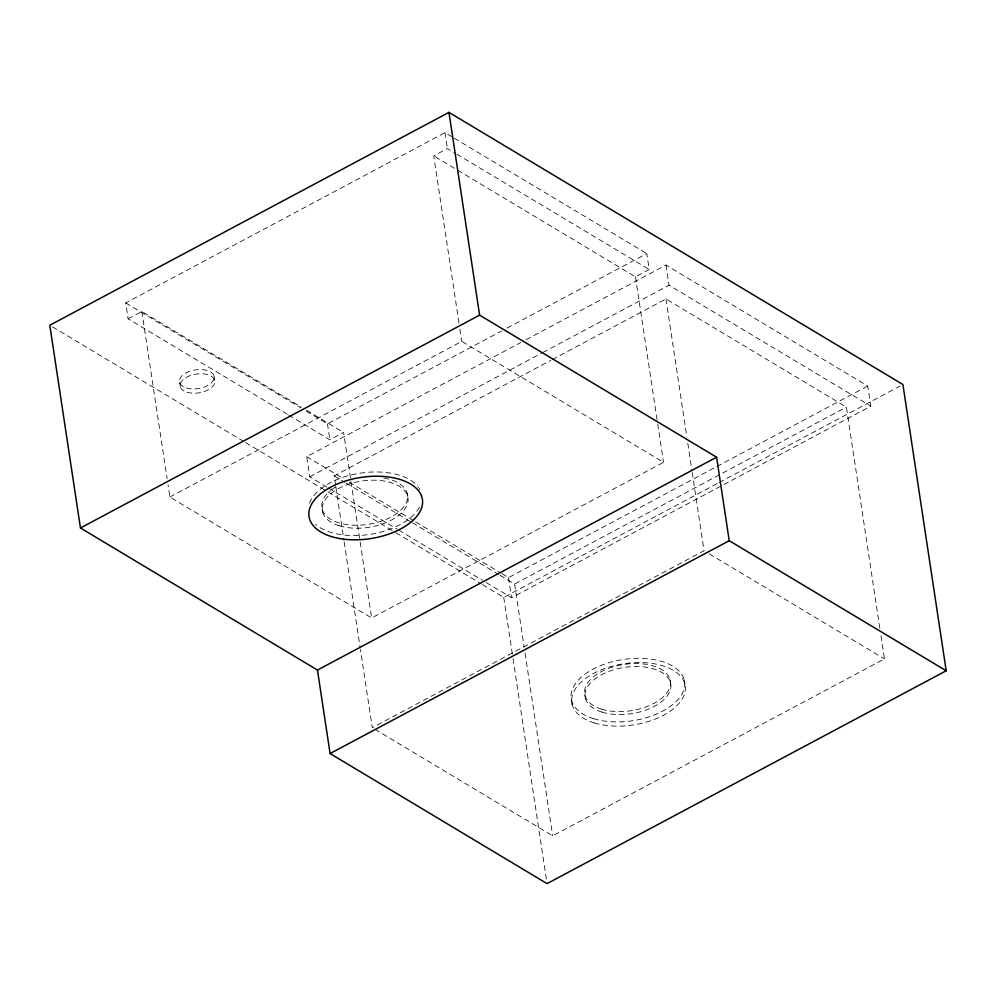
<?xml version="1.0" encoding="UTF-8"?>
<svg xmlns="http://www.w3.org/2000/svg" width="996" height="996" viewBox="0 0 996 996"><rect width="100%" height="100%" fill="white"/><g stroke="black" fill="none" stroke-linecap="round" stroke-linejoin="round"><path stroke-width="0.75" stroke-dasharray="4.98 3.74" d="M287.396 414.299L128.111 318.807L125.708 302.909L445.025 132.63L452.981 137.398M128.111 318.807L141.83 311.499L301.116 406.99M458.982 322.978L433.708 155.849L447.428 148.529L455.396 153.309M169.893 497.029L461.771 341.379L663.523 462.331L371.645 617.981L169.893 497.029L168.038 484.766M306.233 411.136L327.46 423.86L501.511 331.046M506.989 328.12L646.778 253.582L649.193 269.48L635.46 276.801L433.708 155.849M288.716 415.095L329.875 439.771L343.595 432.451L371.645 617.981M327.049 487.144L309.793 476.798L306.743 456.654L520.647 342.599M526.125 339.673L665.975 265.085L867.74 386.037L870.79 406.181L511.558 597.749L483.683 581.042M309.793 476.798L541.513 353.231M542.882 352.497L669.026 285.23L870.79 406.181M335.577 485.089L334.183 475.876L550.813 360.365M552.182 359.631L665.975 298.949L846.401 407.103L879.829 628.202M501.872 573.634L508.508 577.605L715.551 467.199M716.921 466.477L867.74 386.037M500.017 575.29L514.608 584.042L846.401 407.103M482.462 584.602L503.764 597.376L717.743 483.259M719.112 482.537L900.16 385.975M374.919 729.271L552.693 835.843L884.473 658.904L880.763 634.34M454.313 138.195L646.778 253.582M456.716 154.106L649.193 269.48M709.364 553.925L884.473 658.904M306.419 410.165L343.595 432.451M125.708 302.909L300.916 407.949M306.743 456.654L343.919 478.939M349.223 482.126L414.261 521.107M415.593 521.904L500.54 572.837M334.183 475.876L344.803 482.238M346.122 483.035L411.124 522.004M412.456 522.8L498.685 574.493M328.381 487.94L397.404 529.324M398.724 530.121L482.35 580.245M52.464 326.825L244.169 441.751M245.502 442.548L326.7 491.227M328.033 492.024L394.603 531.926M395.935 532.723L481.13 583.805M665.975 265.085L669.026 285.23M665.975 298.949L686.879 437.132M687.8 443.27L691.983 470.909M692.22 472.44L704.06 550.751L372.267 727.678L360.428 649.38M635.46 276.801L657.497 422.466M657.734 423.997L663.523 462.331M684.24 679.845L684.875 684.078M670.084 679.807L670.532 682.77M584.938 695.333L585.387 698.296M571.542 700.387L572.19 704.62M514.608 584.042L524.133 646.989M525.054 653.127L552.693 835.843M445.025 132.63L447.428 148.529M508.508 577.605L511.558 597.749M503.764 597.376L512.791 657.074M513.027 658.605L546.816 882.095M459.915 329.116L461.771 341.379M407.277 493.468L407.725 496.444M327.46 423.86L329.875 439.771M335.814 486.633L343.944 540.367M344.168 541.899L360.191 647.836M322.131 508.993L322.58 511.956M214.065 376.102L214.713 380.348M179.629 382.377L180.276 386.622M141.83 311.499L167.104 478.628M383.809 478.068A43.326 23.406 -8.6 0 1 401.936 509.056A43.326 23.406 -8.6 0 1 340.943 523.423A43.326 23.406 -8.6 0 1 330.435 490.63M331.419 489.845A43.326 23.406 -8.6 0 1 338.316 485.413M419.44 507.201A57.345 30.976 -8.6 0 1 371.11 534.18A57.345 30.976 -8.6 0 1 315.471 524.332M309.47 503.142A57.345 30.976 -8.6 0 1 359.755 473.249A57.345 30.976 -8.6 0 1 417.498 486.06M418.407 487.231A57.345 30.976 -8.6 0 1 419.939 489.659M602.007 712.103A43.326 23.406 -8.6 0 0 670.607 688.933A43.326 23.406 -8.6 0 0 611.258 670.582A43.326 23.406 -8.6 0 0 602.007 712.103M601.559 709.14A43.326 23.406 -8.6 0 0 670.159 685.958A43.326 23.406 -8.6 0 0 610.797 667.606A43.326 23.406 -8.6 0 0 601.559 709.14M594.201 722.897A57.345 30.976 -8.6 0 0 684.974 692.22A57.345 30.976 -8.6 0 0 606.427 667.93A57.345 30.976 -8.6 0 0 594.201 722.897M593.554 718.664A57.345 30.976 -8.6 0 0 684.339 687.987A57.345 30.976 -8.6 0 0 605.78 663.697A57.345 30.976 -8.6 0 0 593.554 718.664M339.213 525.764A43.326 23.406 -8.6 0 0 407.8 502.594A43.326 23.406 -8.6 0 0 348.451 484.243A43.326 23.406 -8.6 0 0 339.213 525.764M186.352 387.967A17.517 9.462 -8.6 0 0 214.09 378.592A17.517 9.462 -8.6 0 0 190.099 371.172A17.517 9.462 -8.6 0 0 186.352 387.967M186.999 392.212A17.517 9.462 -8.6 0 0 214.738 382.838A17.517 9.462 -8.6 0 0 190.734 375.417A17.517 9.462 -8.6 0 0 186.999 392.212"/><path stroke-width="1.49" d="M448.947 112.374L49.8 325.231L80.464 527.992L317.463 670.059L330.087 753.561L547.053 883.626L946.2 670.769L902.911 384.518L448.947 112.374L479.611 315.134L716.597 457.214L729.234 540.704L946.2 670.769M80.464 527.992L479.611 315.134M317.463 670.059L716.597 457.214M330.087 753.561L729.234 540.704M331.394 536.57A57.345 30.976 -8.6 0 0 422.167 505.881A57.345 30.976 -8.6 0 0 343.62 481.603A57.345 30.976 -8.6 0 0 331.394 536.57"/></g></svg>
